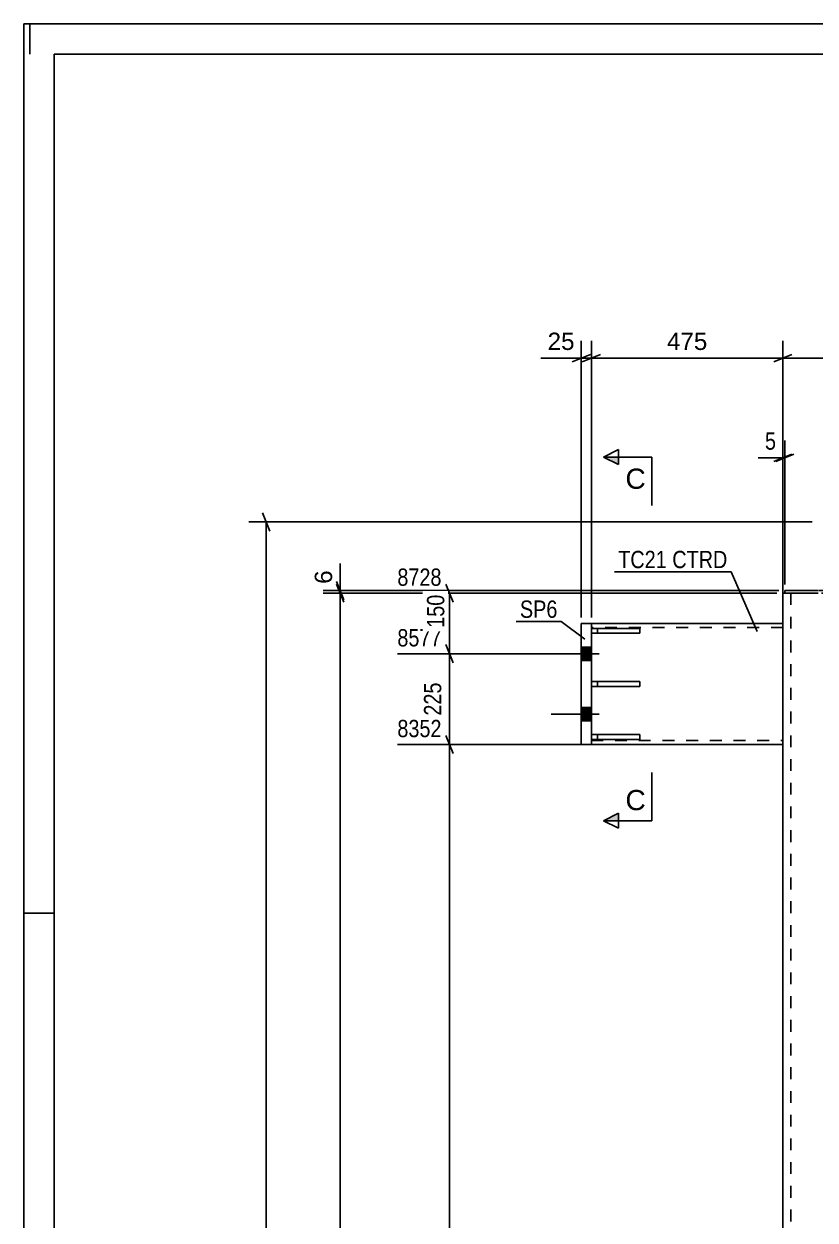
# Model space of a CAD drawing. Header units: millimetres. Extents: x 0 to 841, y 0 to 594.
# Drawn here: x 0 to 130.9, y 396.3 to 594 of the extents above; entities that cross this region are included whole.
import ezdxf

# ---------------------------------------------------------------- set-up
doc = ezdxf.new("R2010")
doc.units = ezdxf.units.MM
doc.linetypes.add('DXK_LINE_DOT2', pattern=[3.9198, 1.9599, -1.9599])
doc.styles.add('Arial', font='ARIAL.TTF', dxfattribs={"height": 0.2})
doc.styles.add('Arial Narrow', font='ARIALN.TTF', dxfattribs={"height": 0.2})

# ---------------------------------------------------------------- blocks, each defined once
blk = doc.blocks.new('Unknown-284928650-1132')
at = {"color": 5, "linetype": 'Continuous'}
for p, q in [((841, 594), (0, 594)), ((0, 594), (0, 0)), ((1, 589), (1, 594)), ((836, 589), (5, 589)), ((5, 589), (5, 5)), ((5, 447), (0, 447))]:
    blk.add_line(p, q, dxfattribs=at)
blk = doc.blocks.new('Part-284928650-2774 - 2638')
at = {"color": 7, "linetype": 'DXK_LINE_DOT2'}
for p, q in [((101.86, 494.06), (93.86, 494.06)), ((93.86, 494.06), (93.86, 493.26)), ((93.86, 493.26), (101.86, 493.26)), ((94.86, 494.06), (94.86, 493.26)), ((101.86, 493.26), (101.86, 494.06))]:
    blk.add_line(p, q, dxfattribs=at)
blk = doc.blocks.new('Part-284928650-2772 - 2638')
at = {"color": 2, "linetype": 'Continuous'}
for p, q in [((93.86, 494.06), (101.86, 494.06)), ((93.86, 494.06), (93.86, 493.26)), ((93.86, 493.26), (101.86, 493.26)), ((101.86, 494.06), (101.86, 493.26))]:
    blk.add_line(p, q, dxfattribs=at)
at = {"color": 7, "linetype": 'DXK_LINE_DOT2'}
blk.add_line((94.86, 493.26), (94.86, 494.06), dxfattribs=at)
blk = doc.blocks.new('Part-284928650-2773 - 2638')
at = {"color": 7, "linetype": 'DXK_LINE_DOT2'}
for p, q in [((101.86, 485.29), (93.86, 485.29)), ((93.86, 485.29), (93.86, 484.49)), ((93.86, 484.49), (101.86, 484.49)), ((94.86, 484.49), (94.86, 485.29)), ((101.86, 484.49), (101.86, 485.29))]:
    blk.add_line(p, q, dxfattribs=at)
blk = doc.blocks.new('Part-284928650-2751 - 2638')
at = {"color": 2, "linetype": 'Continuous'}
for p, q in [((92.19, 494.89), (92.19, 474.89)), ((93.86, 494.89), (92.19, 494.89)), ((93.86, 474.89), (93.86, 494.89)), ((92.19, 474.89), (93.86, 474.89))]:
    blk.add_line(p, q, dxfattribs=at)
blk = doc.blocks.new('Part-284928650-2756 - 2638')
at = {"color": 7, "linetype": 'DXK_LINE_DOT2'}
for p, q in [((101.86, 476.53), (93.86, 476.53)), ((93.86, 476.53), (93.86, 475.73)), ((93.86, 475.73), (101.86, 475.73)), ((94.86, 476.53), (94.86, 475.73)), ((101.86, 475.73), (101.86, 476.53))]:
    blk.add_line(p, q, dxfattribs=at)
blk = doc.blocks.new('Part-284928650-2718 - 2638')
at = {"color": 2, "linetype": 'Continuous'}
for p, q in [((93.86, 494.89), (125.53, 494.89)), ((93.86, 474.89), (125.53, 474.89))]:
    blk.add_line(p, q, dxfattribs=at)
at = {"color": 7, "linetype": 'DXK_LINE_DOT2'}
for p, q in [((93.86, 494.89), (93.86, 474.89)), ((125.53, 494.89), (125.53, 474.89)), ((125.53, 494.89), (125.53, 494.89)), ((125.53, 494.89), (125.53, 494.89)), ((125.53, 494.22), (93.86, 494.22)), ((93.86, 475.56), (125.53, 475.56)), ((125.53, 474.89), (125.53, 474.89)), ((125.53, 474.89), (125.53, 474.89))]:
    blk.add_line(p, q, dxfattribs=at)
blk = doc.blocks.new('Part-284928650-2753 - 2638')
at = {"color": 2, "linetype": 'Continuous'}
for p, q in [((93.86, 476.53), (101.86, 476.53)), ((93.86, 476.53), (93.86, 475.73)), ((93.86, 475.73), (101.86, 475.73)), ((101.86, 476.53), (101.86, 475.73))]:
    blk.add_line(p, q, dxfattribs=at)
at = {"color": 7, "linetype": 'DXK_LINE_DOT2'}
blk.add_line((94.86, 475.73), (94.86, 476.53), dxfattribs=at)
blk = doc.blocks.new('Part-284928650-2766 - 2638')
at = {"color": 2, "linetype": 'Continuous'}
for p, q in [((125.86, 500.31), (131.36, 500.31)), ((125.86, 500.31), (125.86, 499.91)), ((158.53, 500.31), (153.03, 500.31)), ((158.53, 500.31), (158.53, 499.91)), ((125.86, 499.91), (126.98, 499.91)), ((158.53, 499.91), (157.41, 499.91))]:
    blk.add_line(p, q, dxfattribs=at)
at = {"color": 7, "linetype": 'DXK_LINE_DOT2'}
for p, q in [((153.03, 500.31), (131.36, 500.31)), ((157.41, 499.91), (126.98, 499.91))]:
    blk.add_line(p, q, dxfattribs=at)
blk = doc.blocks.new('Part-284928650-2771 - 2638')
at = {"color": 2, "linetype": 'Continuous'}
for p, q in [((93.86, 485.29), (101.86, 485.29)), ((93.86, 485.29), (93.86, 484.49)), ((93.86, 484.49), (101.86, 484.49)), ((101.86, 485.29), (101.86, 484.49))]:
    blk.add_line(p, q, dxfattribs=at)
at = {"color": 7, "linetype": 'DXK_LINE_DOT2'}
blk.add_line((94.86, 484.49), (94.86, 485.29), dxfattribs=at)
blk = doc.blocks.new('Bolt-284928650-2793 - 2638')
at = {"linetype": 'Continuous'}
for points in [[(92.19, 490.99), (92.19, 488.79), (93.86, 488.79), (93.86, 490.99)], [(92.19, 490.99), (92.19, 488.79), (93.86, 488.79), (93.86, 490.99)], [(92.19, 480.99), (92.19, 478.79), (93.86, 478.79), (93.86, 480.99)], [(92.19, 480.99), (92.19, 478.79), (93.86, 478.79), (93.86, 480.99)]]:
    blk.add_hatch(color=1, dxfattribs=at).paths.add_polyline_path(points)
at = {"color": 1, "linetype": 'Continuous'}
for p, q in [((93.86, 490.99), (92.19, 490.99)), ((93.86, 490.99), (92.19, 490.99)), ((95.13, 489.89), (87.19, 489.89)), ((95.13, 489.89), (87.19, 489.89)), ((93.86, 488.79), (92.19, 488.79)), ((93.86, 488.79), (92.19, 488.79)), ((93.86, 480.99), (92.19, 480.99)), ((93.86, 480.99), (92.19, 480.99)), ((95.13, 479.89), (87.19, 479.89)), ((95.13, 479.89), (87.19, 479.89)), ((93.86, 478.79), (92.19, 478.79)), ((93.86, 478.79), (92.19, 478.79))]:
    blk.add_line(p, q, dxfattribs=at)
blk = doc.blocks.new('Part-284928650-2801 - 2638')
at = {"color": 2, "linetype": 'Continuous'}
for p, q in [((125.53, 499.91), (125.53, 240.85)), ((125.53, 499.91), (125.86, 499.91)), ((126.98, 499.91), (131.36, 499.91))]:
    blk.add_line(p, q, dxfattribs=at)
at = {"color": 7, "linetype": 'DXK_LINE_DOT2'}
for p, q in [((126.96, 499.91), (125.86, 499.91)), ((126.31, 499.91), (126.98, 499.91)), ((126.86, 499.91), (126.86, 240.85)), ((126.96, 499.91), (126.98, 499.91))]:
    blk.add_line(p, q, dxfattribs=at)
blk = doc.blocks.new('StraightDimension-284928650-2876 - 2638')
at = {"color": 7, "linetype": 'Continuous'}
for p, q in [((40.65, 510.16), (39.45, 513.16)), ((130.36, 511.66), (37.2, 511.66)), ((40.05, 214.85), (40.05, 511.66))]:
    blk.add_line(p, q, dxfattribs=at)
blk = doc.blocks.new('StraightDimension-284928650-2914 - 2638')
at = {"color": 7, "linetype": 'Continuous'}
for p, q in [((125.53, 500.91), (125.53, 525.11)), ((125.86, 501.31), (125.86, 525.11)), ((124.03, 521.66), (127.03, 522.86)), ((127.36, 522.86), (124.36, 521.66)), ((125.53, 522.26), (125.86, 522.26))]:
    blk.add_line(p, q, dxfattribs=at)
at = {"color": 0}
blk.add_wipeout([(125, 523.01), (125, 527.21), (121.97, 527.21), (121.97, 523.01)], dxfattribs=at)
at = {"color": 7, "linetype": 'Continuous'}
blk.add_line((125.53, 522.26), (121.45, 522.26), dxfattribs=at)
blk.add_line((125.53, 522.26), (121.45, 522.26), dxfattribs=at)
at = {"color": 3, "style": 'Arial Narrow'}
blk.add_text('5', height=2.86, dxfattribs=at).set_placement((122.57, 523.61))
blk = doc.blocks.new('StraightDimension-284928650-2934 - 2638')
at = {"color": 7, "linetype": 'Continuous'}
for p, q in [((70.98, 488.39), (69.78, 491.39)), ((87.86, 489.89), (61.77, 489.89)), ((70.38, 474.89), (70.38, 489.89)), ((92.86, 474.89), (61.77, 474.89)), ((69.78, 476.39), (70.98, 473.39))]:
    blk.add_line(p, q, dxfattribs=at)
at = {"color": 0, "linetype": 'Continuous'}
blk.add_wipeout([(69.68, 490.49), (69.68, 494.69), (61.17, 494.69), (61.17, 490.49)], dxfattribs=at)
at = {"color": 0}
blk.add_wipeout([(69.63, 485.73), (65.43, 485.73), (65.43, 479.05), (69.63, 479.05)], dxfattribs=at)
at = {"color": 3, "linetype": 'Continuous', "style": 'Arial Narrow'}
blk.add_text('8577', height=2.863, dxfattribs=at).set_placement((61.77, 491.09))
at = {"color": 3, "style": 'Arial Narrow'}
blk.add_text('225', height=2.863, rotation=90.0002, dxfattribs=at).set_placement((69.03, 479.65))
blk = doc.blocks.new('StraightDimension-284928650-2885 - 2638')
at = {"color": 7, "linetype": 'Continuous'}
for p, q in [((124.86, 500.31), (49.47, 500.31)), ((51.72, 501.81), (52.92, 498.81)), ((52.92, 498.41), (51.72, 501.41)), ((52.32, 499.91), (52.32, 500.31)), ((124.53, 499.91), (49.47, 499.91))]:
    blk.add_line(p, q, dxfattribs=at)
at = {"color": 0}
blk.add_wipeout([(51.57, 504.26), (47.37, 504.26), (47.37, 500.83), (51.57, 500.83)], dxfattribs=at)
at = {"color": 7, "linetype": 'Continuous'}
blk.add_line((52.32, 500.31), (52.32, 504.78), dxfattribs=at)
blk.add_line((52.32, 500.31), (52.32, 504.78), dxfattribs=at)
at = {"color": 3, "style": 'Arial'}
blk.add_text('6', height=2.87, rotation=90.0002, dxfattribs=at).set_placement((50.97, 501.43))
blk = doc.blocks.new('StraightDimension-284928650-2895 - 2638')
at = {"color": 7, "linetype": 'Continuous'}
for p, q in [((52.92, 498.41), (51.72, 501.41)), ((124.53, 499.91), (49.47, 499.91)), ((52.32, 216.51), (52.32, 499.91))]:
    blk.add_line(p, q, dxfattribs=at)
blk = doc.blocks.new('StraightDimension-284928650-2925 - 2638')
at = {"color": 7, "linetype": 'Continuous'}
for p, q in [((69.78, 501.41), (70.98, 498.41)), ((124.53, 499.91), (61.77, 499.91)), ((70.38, 489.89), (70.38, 499.91)), ((70.98, 488.39), (69.78, 491.39)), ((87.86, 489.89), (61.77, 489.89))]:
    blk.add_line(p, q, dxfattribs=at)
at = {"color": 0}
blk.add_wipeout([(70.13, 500.26), (65.93, 500.26), (65.93, 493.57), (70.13, 493.57)], dxfattribs=at)
at = {"color": 3, "style": 'Arial Narrow'}
blk.add_text('150', height=2.863, rotation=90.0002, dxfattribs=at).set_placement((69.53, 494.17))
at = {"color": 0, "linetype": 'Continuous'}
blk.add_wipeout([(69.68, 500.51), (69.68, 504.71), (61.17, 504.71), (61.17, 500.51)], dxfattribs=at)
at = {"color": 3, "linetype": 'Continuous', "style": 'Arial Narrow'}
blk.add_text('8728', height=2.863, dxfattribs=at).set_placement((61.77, 501.11))
blk = doc.blocks.new('StraightDimension-284928650-2941 - 2638')
at = {"color": 7, "linetype": 'Continuous'}
for p, q in [((92.86, 474.89), (61.77, 474.89)), ((70.98, 473.39), (69.78, 476.39)), ((70.38, 285.56), (70.38, 474.89)), ((69.78, 287.06), (70.98, 284.06)), ((87.86, 285.56), (61.77, 285.56))]:
    blk.add_line(p, q, dxfattribs=at)
at = {"color": 0, "linetype": 'Continuous'}
blk.add_wipeout([(69.68, 475.49), (69.68, 479.69), (61.17, 479.69), (61.17, 475.49)], dxfattribs=at)
at = {"color": 0}
blk.add_wipeout([(69.63, 384.48), (65.43, 384.48), (65.43, 375.97), (69.63, 375.97)], dxfattribs=at)
at = {"color": 3, "linetype": 'Continuous', "style": 'Arial Narrow'}
blk.add_text('8352', height=2.863, dxfattribs=at).set_placement((61.77, 476.09))
at = {"color": 3, "style": 'Arial Narrow'}
blk.add_text('2840', height=2.863, rotation=90.0002, dxfattribs=at).set_placement((69.03, 376.57))
blk = doc.blocks.new('StraightDimension-284928650-3080 - 2638')
at = {"color": 7, "linetype": 'Continuous'}
for p, q in [((125.53, 495.89), (125.53, 541.6)), ((158.86, 495.89), (158.86, 541.6)), ((127.03, 539.35), (124.03, 538.15)), ((125.53, 538.75), (158.86, 538.75)), ((157.36, 538.15), (160.36, 539.35))]:
    blk.add_line(p, q, dxfattribs=at)
at = {"color": 0}
blk.add_wipeout([(146.13, 539.5), (146.13, 543.7), (138.26, 543.7), (138.26, 539.5)], dxfattribs=at)
at = {"color": 3, "style": 'Arial'}
blk.add_text('500', height=2.865, dxfattribs=at).set_placement((138.86, 540.1))
blk = doc.blocks.new('StraightDimension-284928650-3088 - 2638')
at = {"color": 7, "linetype": 'Continuous'}
for p, q in [((93.86, 495.89), (93.86, 541.6)), ((125.53, 495.89), (125.53, 541.6)), ((95.36, 539.35), (92.36, 538.15)), ((93.86, 538.75), (125.53, 538.75)), ((124.03, 538.15), (127.03, 539.35))]:
    blk.add_line(p, q, dxfattribs=at)
at = {"color": 0}
blk.add_wipeout([(113.63, 539.5), (113.63, 543.7), (105.76, 543.7), (105.76, 539.5)], dxfattribs=at)
at = {"color": 3, "style": 'Arial'}
blk.add_text('475', height=2.865, dxfattribs=at).set_placement((106.36, 540.1))
blk = doc.blocks.new('StraightDimension-284928650-3094 - 2638')
at = {"color": 7, "linetype": 'Continuous'}
for p, q in [((92.19, 495.89), (92.19, 541.6)), ((93.86, 495.89), (93.86, 541.6)), ((90.69, 538.15), (93.69, 539.35)), ((92.19, 538.75), (93.86, 538.75)), ((95.36, 539.35), (92.36, 538.15))]:
    blk.add_line(p, q, dxfattribs=at)
at = {"color": 0}
blk.add_wipeout([(91.67, 539.5), (91.67, 543.7), (86.02, 543.7), (86.02, 539.5)], dxfattribs=at)
at = {"color": 7, "linetype": 'Continuous'}
blk.add_line((92.19, 538.75), (85.5, 538.75), dxfattribs=at)
blk.add_line((92.19, 538.75), (85.5, 538.75), dxfattribs=at)
at = {"color": 3, "style": 'Arial'}
blk.add_text('25', height=2.865, dxfattribs=at).set_placement((86.62, 540.1))
blk = doc.blocks.new('Mark-284928650-2714 - 2638')
at = {"color": 0}
blk.add_wipeout([(106.34, 504.03), (106.34, 507.03), (98.3, 507.03), (98.3, 504.03)], dxfattribs=at)
blk.add_wipeout([(106.34, 504.03), (106.34, 507.03), (98.3, 507.03), (98.3, 504.03)], dxfattribs=at)
at = {"color": 3, "style": 'Arial Narrow'}
blk.add_text('TC21', height=2.863, dxfattribs=at).set_placement((98.3, 504.03))
at = {"color": 0}
blk.add_wipeout([(116.37, 504.03), (116.37, 507.03), (107.24, 507.03), (107.24, 504.03)], dxfattribs=at)
blk.add_wipeout([(116.37, 504.03), (116.37, 507.03), (107.24, 507.03), (107.24, 504.03)], dxfattribs=at)
at = {"color": 30, "linetype": 'Continuous'}
for p in [(97.7, 503.43), (121.27, 493.55)]:
    blk.add_line(p, (116.97, 503.43), dxfattribs=at)
at = {"color": 3, "style": 'Arial Narrow'}
blk.add_text('CTRD', height=2.863, dxfattribs=at).set_placement((107.24, 504.03))
blk = doc.blocks.new('Mark-284928650-2747 - 2638')
at = {"color": 0}
blk.add_wipeout([(88.25, 495.82), (88.25, 498.82), (82.04, 498.82), (82.04, 495.82)], dxfattribs=at)
blk.add_wipeout([(88.25, 495.82), (88.25, 498.82), (82.04, 498.82), (82.04, 495.82)], dxfattribs=at)
at = {"color": 30, "linetype": 'Continuous'}
for p in [(81.44, 495.22), (92.78, 492.31)]:
    blk.add_line(p, (88.85, 495.22), dxfattribs=at)
at = {"color": 3, "style": 'Arial Narrow'}
blk.add_text('SP6', height=2.863, dxfattribs=at).set_placement((82.04, 495.82))
blk = doc.blocks.new('SectionMark-284928650-3106 - 2638')
at = {"linetype": 'Continuous'}
for points in [[(98.36, 522.4), (98.36, 521.15), (95.86, 522.4)], [(98.36, 463.52), (98.36, 462.27), (95.86, 462.27)]]:
    blk.add_hatch(color=6, dxfattribs=at).paths.add_polyline_path(points)
at = {"color": 6, "linetype": 'Continuous'}
for p, q in [((95.86, 522.4), (98.36, 523.65)), ((103.86, 522.4), (95.86, 522.4)), ((95.86, 522.4), (98.36, 521.15)), ((98.36, 521.15), (98.36, 523.65)), ((103.86, 522.4), (103.86, 514.4)), ((103.86, 462.27), (103.86, 470.27)), ((95.86, 462.27), (98.36, 463.52)), ((98.36, 463.52), (98.36, 461.02)), ((103.86, 462.27), (95.86, 462.27)), ((98.36, 461.02), (95.86, 462.27))]:
    blk.add_line(p, q, dxfattribs=at)
at = {"color": 0, "linetype": 'Continuous'}
for points in [[(102.86, 517.15), (102.86, 520.65), (99.49, 520.65), (99.49, 517.15)], [(102.86, 464.02), (102.86, 467.52), (99.49, 467.52), (99.49, 464.02)]]:
    blk.add_wipeout(points, dxfattribs=at)
at = {"color": 3, "linetype": 'Continuous', "style": 'Arial'}
for p in [(99.49, 517.15), (99.49, 464.02)]:
    blk.add_text('C', height=3.34, dxfattribs=at).set_placement(p)

msp = doc.modelspace()

# ---------------------------------------------------------------- block references
for name in ['Unknown-284928650-1132', 'Part-284928650-2801 - 2638', 'Part-284928650-2766 - 2638', 'Part-284928650-2751 - 2638', 'Part-284928650-2718 - 2638', 'Part-284928650-2774 - 2638', 'Part-284928650-2772 - 2638', 'Bolt-284928650-2793 - 2638', 'Part-284928650-2773 - 2638', 'Part-284928650-2771 - 2638', 'Part-284928650-2756 - 2638', 'Part-284928650-2753 - 2638']:
    msp.add_blockref(name, (0, 0))

# ---------------------------------------------------------------- next in the draw order: block references
msp.add_blockref('StraightDimension-284928650-2876 - 2638', (0, 0))

# ---------------------------------------------------------------- next in the draw order: block references
for name in ['StraightDimension-284928650-2914 - 2638', 'StraightDimension-284928650-2934 - 2638']:
    msp.add_blockref(name, (0, 0))

# ---------------------------------------------------------------- next in the draw order: block references
msp.add_blockref('StraightDimension-284928650-2885 - 2638', (0, 0))

# ---------------------------------------------------------------- next in the draw order: block references
msp.add_blockref('StraightDimension-284928650-2895 - 2638', (0, 0))

# ---------------------------------------------------------------- next in the draw order: block references
for name in ['StraightDimension-284928650-2925 - 2638', 'StraightDimension-284928650-2941 - 2638']:
    msp.add_blockref(name, (0, 0))

# ---------------------------------------------------------------- next in the draw order: block references
msp.add_blockref('StraightDimension-284928650-3080 - 2638', (0, 0))

# ---------------------------------------------------------------- next in the draw order: block references
msp.add_blockref('StraightDimension-284928650-3088 - 2638', (0, 0))

# ---------------------------------------------------------------- next in the draw order: block references
for name in ['StraightDimension-284928650-3094 - 2638', 'Mark-284928650-2714 - 2638']:
    msp.add_blockref(name, (0, 0))

# ---------------------------------------------------------------- next in the draw order: block references
for name in ['SectionMark-284928650-3106 - 2638', 'Mark-284928650-2747 - 2638']:
    msp.add_blockref(name, (0, 0))

doc.saveas('drawing.dxf')
